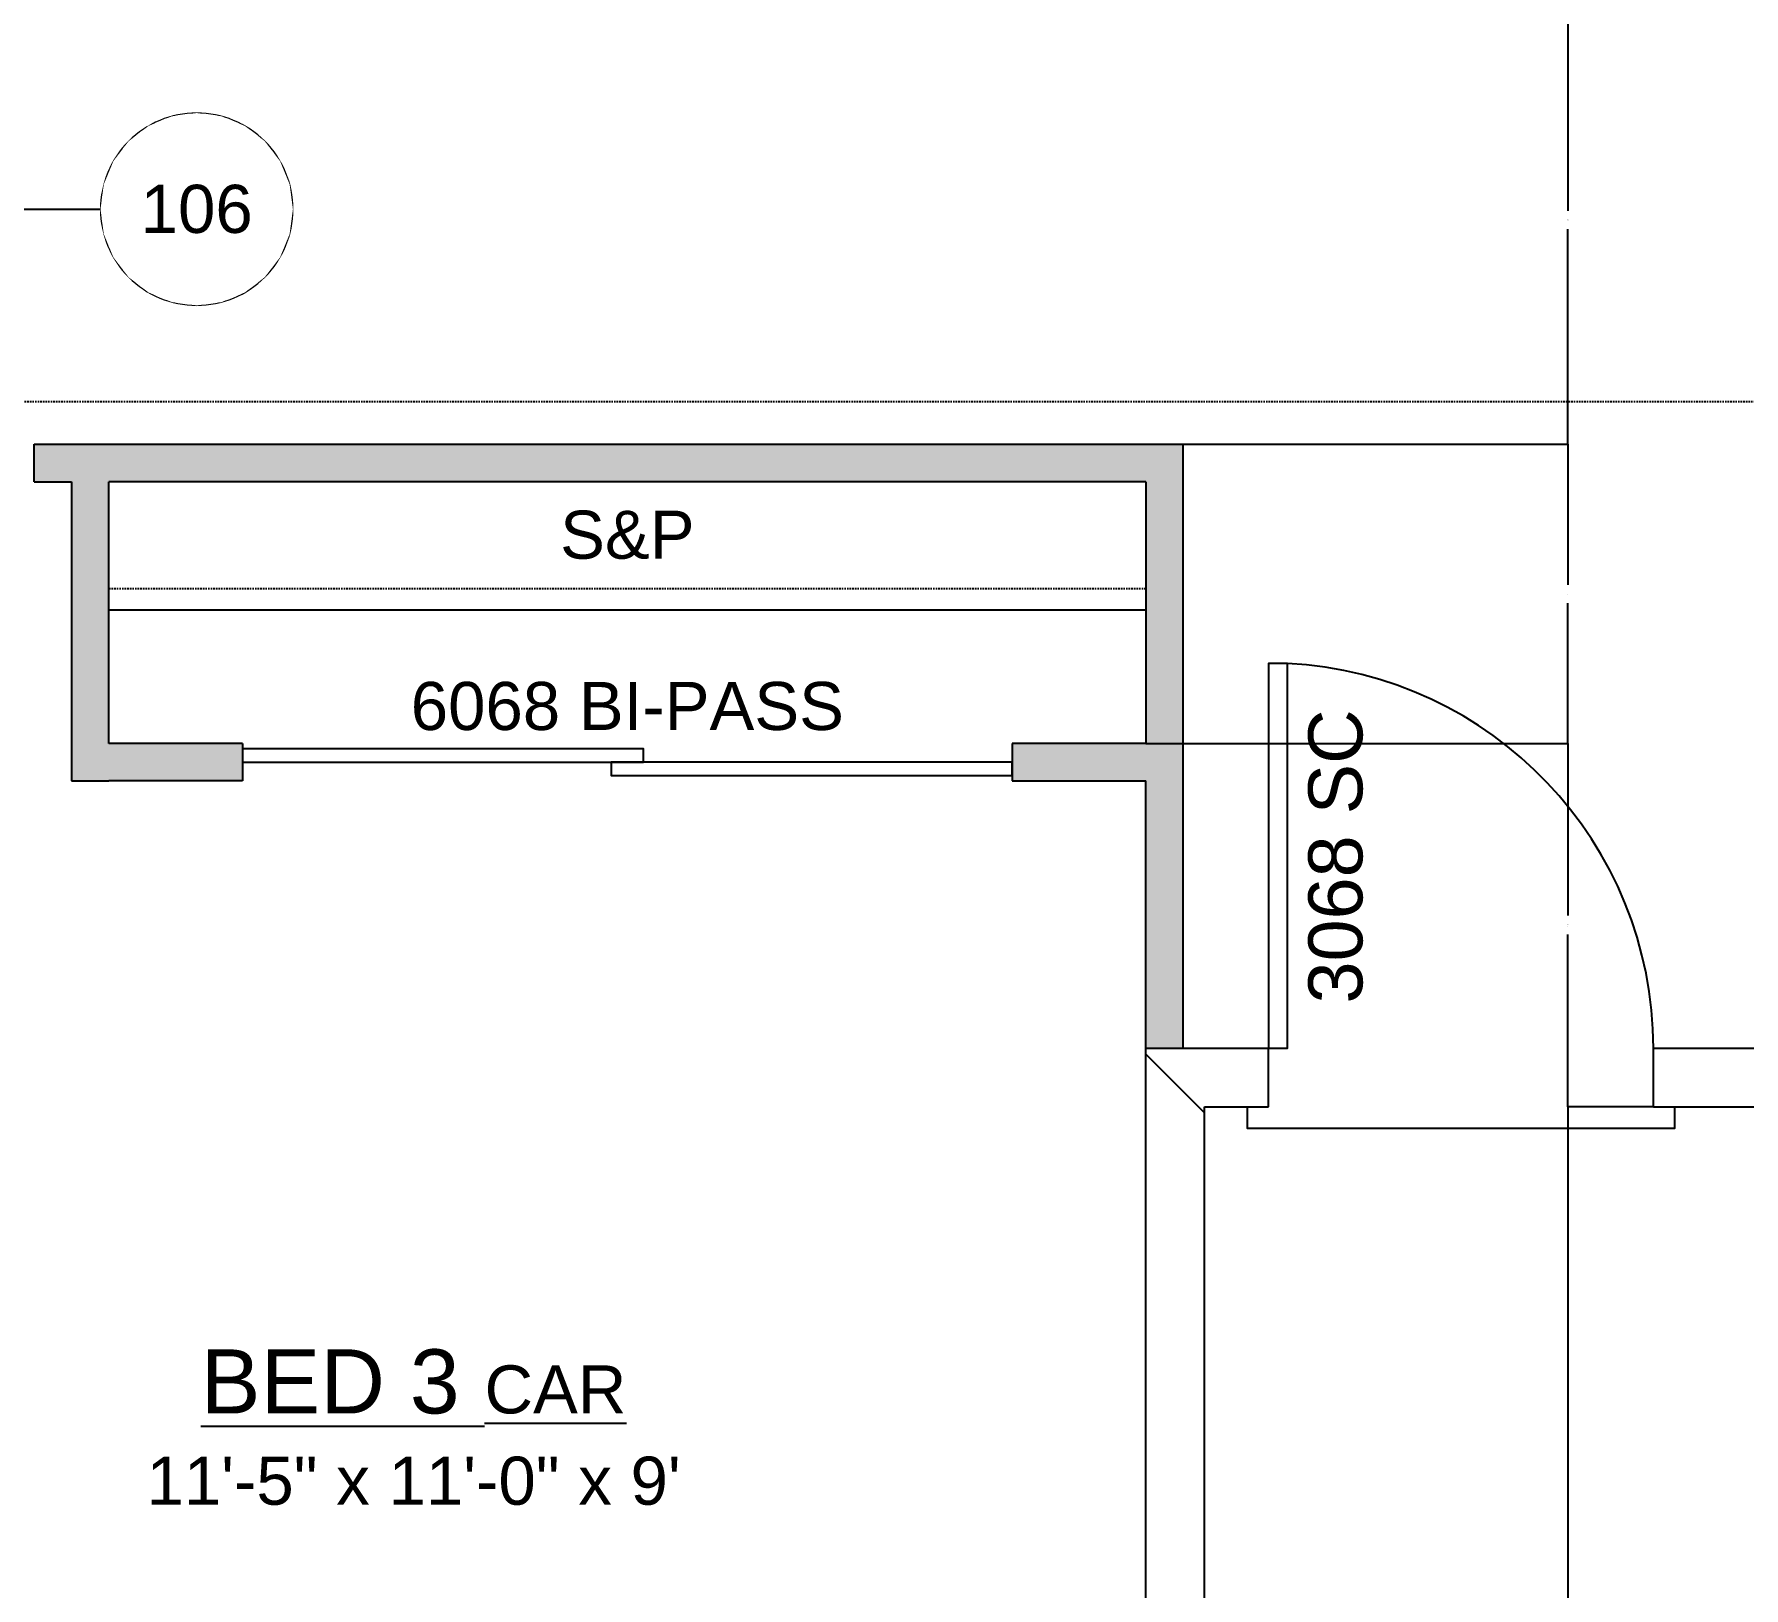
# Model space of a CAD drawing. Header units: inches. Extents: x -534 to 518, y -402 to 336.
# Drawn here: x -253.8 to -93.9, y -249.1 to -103.7 of the extents above; entities that cross this region are included whole.
import ezdxf

# ---------------------------------------------------------------- set-up
doc = ezdxf.new("R2010")
doc.units = ezdxf.units.IN
doc.header["$LTSCALE"] = 48
doc.header["$MEASUREMENT"] = 0
doc.header["$PDMODE"] = 1
doc.header["$PDSIZE"] = -2
doc.linetypes.add('DASH_4', pattern=[0.004512, 0.003, -0.001512])
doc.linetypes.add('HIDDEN2', pattern=[0.0045, 0.003, -0.0015])
doc.layers.get('0').update_dxf_attribs({"lineweight": 25})
doc.layers.get('DEFPOINTS').update_dxf_attribs({"lineweight": 25})
for name, color, linetype, lineweight, true_color in [('1-CAB', 40, 'Continuous', 25, 0xffbf00), ('1-DIM', 22, 'Continuous', 25, 0xcc3300), ('1-DOOR', 9, 'Continuous', 25, 0xc0c0c0), ('1-POCHE', 8, 'Continuous', 25, 0x808080), ('1-WALL', 3, 'Continuous', 25, 0x00ff00)]:
    doc.layers.add(name, color=color, linetype=linetype, lineweight=lineweight, true_color=true_color)
for name, color, linetype, lineweight in [('1-RMNAME', 7, 'Continuous', 25), ('1-SECT', 7, 'Continuous', 25), ('1-TEXT', 7, 'Continuous', 25)]:
    doc.layers.add(name, color=color, linetype=linetype, lineweight=lineweight)
doc.styles.add('Arial', font='arial.ttf')
doc.dimstyles.new('ANNOT', dxfattribs={"dimtxt": 0.083333, "dimasz": 0.18, "dimexe": 0.0024, "dimexo": 0.0015, "dimgap": 0.00216, "dimtad": 1, "dimdec": 3, "dimdsep": 46, "dimlunit": 4, "dimtxsty": 'Arial', "dimblk": 'VW_SLASH', "dimblk1": 'VW_SLASH', "dimblk2": 'VW_SLASH', "dimcen": 0, "dimdle": 0.0024, "dimazin": 0, "dimtfac": 1, "dimtdec": 3, "dimtix": 1, "dimtmove": 0, "dimatfit": 0, "dimldrblk": 'VW_SLASH', "dimfxl": 1, "dimfrac": 2, "dimtolj": 1, "dimarcsym": 0})

# ---------------------------------------------------------------- blocks, each defined once
blk = doc.blocks.new('VW_SLASH')
at = {"color": 0, "linetype": 'ByBlock', "lineweight": -2, "transparency": 16777216}
blk.add_line((0.013, 0), (-1, 0), dxfattribs=at)
at = {"color": 0, "linetype": 'Continuous', "lineweight": 5, "transparency": 16777216, "flags": 128}
blk.add_lwpolyline([(0.006, 0.006), (-0.006, -0.006)], dxfattribs=at)
blk = doc.blocks.new('*D20')
at = {"layer": '1-DIM', "color": 0, "lineweight": -2}
for p, q in [((-102.32, -204.07), (-110.32, -204.07)), ((-110.32, -204.25), (-110.32, -257.28)), ((-110.32, -311.89), (-110.32, -258.86)), ((-144.31, -312.07), (-110.31, -312.07))]:
    blk.add_line(p, q, dxfattribs=at)
at = {"layer": 'DEFPOINTS', "color": 0}
for p in [(-102.32, -204.07), (-144.32, -312.07), (-110.32, -312.07)]:
    blk.add_point(p, dxfattribs=at)
at = {"layer": '1-DIM', "color": 0, "lineweight": -2, "xscale": 0.18, "yscale": 0.18, "zscale": 0.18}
for p, rotation in [((-110.32, -204.07), 90), ((-110.32, -312.07), 270)]:
    blk.add_blockref('VW_SLASH', p, dxfattribs=dict(at, rotation=rotation))
at = {"layer": '1-DIM', "color": 0, "insert": (-110.32, -258.07), "char_height": 0.0833, "attachment_point": 5, "rotation": 90, "style": 'Arial'}
blk.add_mtext("\\A1;9'", dxfattribs=at)
blk = doc.blocks.new('Group-7')
blk.add_line((-199.82, -171.82), (-196.82, -171.82))
at = {"flags": 128}
for points in [[(-234.32, -170.57), (-234.32, -171.82), (-196.82, -171.82), (-196.82, -170.57)], [(-199.82, -171.82), (-199.82, -173.07), (-162.32, -173.07), (-162.32, -171.82)]]:
    blk.add_lwpolyline(points, close=True, dxfattribs=at)
blk = doc.blocks.new('Group-17')
at = {"flags": 128}
blk.add_lwpolyline([(-138.32, -198.57), (-136.57, -198.57), (-136.57, -162.57), (-138.32, -162.57), (-138.32, -198.57)], dxfattribs=at)
at = {"color": 1, "linetype": 'Continuous', "true_color": 0xff0000}
blk.add_arc((-138.4, -198.61), 36.08, 0.0608, 87.0852, dxfattribs=at)
blk = doc.blocks.new('Group-39')
at = {"layer": 'DEFPOINTS', "linetype": 'DASH_4'}
blk.add_line((-445.03, -138.08), (374.68, -138.08), dxfattribs=at)
blk = doc.blocks.new('*D103')
at = {"layer": '1-DIM', "color": 0, "lineweight": -2}
for p, q in [((-149.81, -100.07), (-110.31, -100.07)), ((-110.32, -100.25), (-110.32, -120.21)), ((-110.32, -141.89), (-110.32, -121.93)), ((-146.31, -142.07), (-110.31, -142.07))]:
    blk.add_line(p, q, dxfattribs=at)
at = {"layer": 'DEFPOINTS', "color": 0}
for p in [(-149.82, -100.07), (-110.32, -100.07), (-146.32, -142.07)]:
    blk.add_point(p, dxfattribs=at)
at = {"layer": '1-DIM', "color": 0, "lineweight": -2, "xscale": 0.18, "yscale": 0.18, "zscale": 0.18}
for p, rotation in [((-110.32, -100.07), 89.99999999999999), ((-110.32, -142.07), 270)]:
    blk.add_blockref('VW_SLASH', p, dxfattribs=dict(at, rotation=rotation))
at = {"layer": '1-DIM', "color": 0, "insert": (-110.32, -121.07), "char_height": 0.0833, "attachment_point": 5, "rotation": 90, "style": 'Arial'}
blk.add_mtext('\\A1;3\'-6"', dxfattribs=at)
blk = doc.blocks.new('*D104')
at = {"layer": '1-DIM', "color": 0, "lineweight": -2}
for p, q in [((-146.31, -142.07), (-110.31, -142.07)), ((-110.32, -142.25), (-110.32, -155.21)), ((-110.32, -169.89), (-110.32, -156.93)), ((-149.81, -170.07), (-110.31, -170.07))]:
    blk.add_line(p, q, dxfattribs=at)
at = {"layer": 'DEFPOINTS', "color": 0}
for p in [(-146.32, -142.07), (-110.32, -142.07), (-149.82, -170.07)]:
    blk.add_point(p, dxfattribs=at)
at = {"layer": '1-DIM', "color": 0, "lineweight": -2, "xscale": 0.18, "yscale": 0.18, "zscale": 0.18}
for p, rotation in [((-110.32, -142.07), 89.99999999999997), ((-110.32, -170.07), 269.9999999999999)]:
    blk.add_blockref('VW_SLASH', p, dxfattribs=dict(at, rotation=rotation))
at = {"layer": '1-DIM', "color": 0, "insert": (-110.32, -156.07), "char_height": 0.0833, "attachment_point": 5, "rotation": 90, "style": 'Arial'}
blk.add_mtext('\\A1;2\'-4"', dxfattribs=at)
blk = doc.blocks.new('*D105')
at = {"layer": '1-DIM', "color": 0, "lineweight": -2}
for p, q in [((-149.81, -170.07), (-110.31, -170.07)), ((-110.32, -170.25), (-110.32, -186.17)), ((-110.32, -203.89), (-110.32, -187.96)), ((-102.32, -204.07), (-110.32, -204.07))]:
    blk.add_line(p, q, dxfattribs=at)
at = {"layer": 'DEFPOINTS', "color": 0}
for p in [(-149.82, -170.07), (-110.32, -170.07), (-102.32, -204.07)]:
    blk.add_point(p, dxfattribs=at)
at = {"layer": '1-DIM', "color": 0, "lineweight": -2, "xscale": 0.18, "yscale": 0.18, "zscale": 0.18}
for p, rotation in [((-110.32, -170.07), 90), ((-110.32, -204.07), 270)]:
    blk.add_blockref('VW_SLASH', p, dxfattribs=dict(at, rotation=rotation))
at = {"layer": '1-DIM', "color": 0, "insert": (-110.32, -187.07), "char_height": 0.0833, "attachment_point": 5, "rotation": 90, "style": 'Arial'}
blk.add_mtext('\\A1;2\'-10"', dxfattribs=at)
blk = doc.blocks.new('PHA-KEY')
at = {"lineweight": 5, "transparency": 33554687, "flags": 128}
blk.add_lwpolyline([(0.1875, 0, 0.414214), (0, 0.1875, 0.414214), (-0.1875, 0, 0.414214), (0, -0.1875, 0.414214)], format="xyb", close=True, dxfattribs=at)
at = {"color": 255, "linetype": 'Continuous', "lineweight": 5, "transparency": 33554687}
blk.add_wipeout([(-0.1875, 0), (-0.1811, -0.0485), (-0.1624, -0.0938), (-0.1326, -0.1326), (-0.0938, -0.1624), (-0.0485, -0.1811), (0, -0.1875), (0.0485, -0.1811), (0.0937, -0.1624), (0.1326, -0.1326), (0.1624, -0.0938), (0.1811, -0.0485), (0.1875, 0), (0.1811, 0.0485), (0.1624, 0.0937), (0.1326, 0.1326), (0.0937, 0.1624), (0.0485, 0.1811), (0, 0.1875), (-0.0485, 0.1811), (-0.0938, 0.1624), (-0.1326, 0.1326), (-0.1624, 0.0937), (-0.1811, 0.0485)], dxfattribs=at)
blk = doc.blocks.new('_Dot')
at = {"color": 7, "linetype": 'Continuous', "lineweight": 25}
blk.add_line((-0.5, 0), (-1, 0), dxfattribs=at)
at = {"color": 7, "linetype": 'Continuous', "lineweight": 5, "flags": 128}
blk.add_lwpolyline([(-0.25, 0, 0.414214), (0, -0.25, 0.414214), (0.25, 0, 0.414214), (0, 0.25, 0.414214)], format="xyb", close=True, dxfattribs=at)
blk = doc.blocks.new('Group-57')
at = {"layer": '1-TEXT', "linetype": 'Continuous', "lineweight": 25}
blk.add_line((-262.32, -120.07), (-255.86, -120.07), dxfattribs=at)
at = {"layer": '1-TEXT', "xscale": 48, "yscale": 48, "zscale": 48}
blk.add_blockref('PHA-KEY', (-238.61, -120.07), dxfattribs=at)
at = {"layer": '1-TEXT', "xscale": 3, "yscale": 3, "zscale": 3, "rotation": 180}
blk.add_blockref('_Dot', (-265.32, -120.07), dxfattribs=at)
at = {"layer": '1-TEXT', "linetype": 'Continuous', "lineweight": 25}
blk.add_line((-255.86, -120.07), (-247.61, -120.07), dxfattribs=at)
at = {"layer": '1-TEXT', "transparency": 33554687, "insert": (-238.61, -120.07), "char_height": 4.5, "attachment_point": 5, "line_spacing_factor": 0.25, "style": 'Arial'}
blk.add_mtext('106', dxfattribs=at)

msp = doc.modelspace()

# ---------------------------------------------------------------- hatches: boundary and pattern name
at = {"layer": '1-POCHE', "linetype": 'Continuous', "lineweight": 0, "true_color": 0x808080}
msp.add_hatch(color=8, dxfattribs=at).paths.add_polyline_path([(-146.32, -142.07), (-253.82, -142.07), (-253.82, -145.57), (-250.32, -145.57), (-250.32, -173.57), (-246.82, -173.57), (-234.32, -173.57), (-234.32, -170.07), (-246.82, -170.07), (-246.82, -145.57), (-149.82, -145.57), (-149.82, -170.07), (-162.32, -170.07), (-162.32, -173.57), (-149.82, -173.57), (-149.82, -198.57), (-146.32, -198.57)])
at = {"layer": '1-POCHE', "linetype": 'Continuous', "lineweight": 25, "true_color": 0x808080}
h = msp.add_hatch(dxfattribs=at)
h.set_pattern_fill('ANSI37', color=8, scale=41.666667, style=0, pattern_type=2)
h.set_pattern_definition([(45, (-159.32, 199744.68), (-66.29126, 66.29126), []), (135, (-159.32, 199744.68), (-66.29126, -66.29126), [])])
h.paths.add_polyline_path([(-144.32, -204.07), (-138.32, -204.07), (-138.32, -198.57), (-149.82, -198.57), (-149.82, -306.57), (-180.32, -306.57), (-180.32, -312.07), (-144.32, -312.07)])
h = msp.add_hatch(dxfattribs=at)
h.set_pattern_fill('ANSI37', color=8, scale=41.666667, style=0, pattern_type=2)
h.set_pattern_definition([(45, (-81.19, 199798.68), (-66.29126, 66.29126), []), (135, (-81.19, 199798.68), (-66.29126, -66.29126), [])])
h.paths.add_polyline_path([(-60.07, -198.57), (-102.32, -198.57), (-102.32, -204.07), (-60.07, -204.07)])

# ---------------------------------------------------------------- linework, layer by layer
at = {"layer": '1-CAB', "linetype": 'HIDDEN2'}
msp.add_line((-246.82, -155.57), (-149.82, -155.57), dxfattribs=at)
at = {"layer": '1-CAB', "linetype": 'Continuous'}
msp.add_line((-246.82, -157.57), (-149.82, -157.57), dxfattribs=at)
at = {"layer": '1-DOOR', "flags": 128}
msp.add_lwpolyline([(-140.32, -204.07), (-140.32, -206.07), (-100.32, -206.07), (-100.32, -204.07)], dxfattribs=at)
at = {"layer": '1-WALL'}
for p, q in [((-253.82, -142.07), (-146.32, -142.07)), ((-253.82, -145.57), (-253.82, -142.07)), ((-146.32, -198.57), (-146.32, -142.07)), ((-253.82, -145.57), (-250.32, -145.57)), ((-250.32, -145.57), (-250.32, -173.57)), ((-149.82, -145.57), (-246.82, -145.57)), ((-246.82, -170.07), (-246.82, -145.57)), ((-149.82, -145.57), (-149.82, -170.07)), ((-234.32, -170.07), (-246.82, -170.07)), ((-234.32, -170.07), (-234.32, -173.57)), ((-149.82, -170.07), (-162.32, -170.07)), ((-162.32, -170.07), (-162.32, -173.57)), ((-250.32, -173.57), (-246.82, -173.57)), ((-234.32, -173.57), (-246.82, -173.57)), ((-162.32, -173.57), (-149.82, -173.57)), ((-149.82, -198.57), (-149.82, -173.57)), ((-149.82, -306.57), (-149.82, -198.57)), ((-149.82, -198.57), (-138.32, -198.57)), ((-138.32, -204.07), (-138.32, -198.57)), ((-102.32, -198.57), (-60.07, -198.57)), ((-102.32, -204.07), (-102.32, -198.57)), ((-144.32, -312.07), (-144.32, -204.07)), ((-144.32, -204.07), (-138.32, -204.07)), ((-102.32, -204.07), (-60.07, -204.07))]:
    msp.add_line(p, q, dxfattribs=at)

# ---------------------------------------------------------------- block references
at = {"layer": '1-DOOR'}
for name in ['Group-17', 'Group-7']:
    msp.add_blockref(name, (0, 0), dxfattribs=at)

# ---------------------------------------------------------------- texts
at = {"layer": '1-RMNAME', "insert": (-218.32, -234.07), "char_height": 6, "attachment_point": 5, "line_spacing_factor": 1.004016, "style": 'Arial'}
msp.add_mtext('{\\LBED 3 }{\\H0.75x;\\LCAR}{\\H1x;\\L\\P}{\\H0.75x;\\l11\'-5" x 11\'-0" x 9\'}', dxfattribs=at)
at = {"layer": '1-TEXT', "char_height": 4.5, "attachment_point": 5, "line_spacing_factor": 1.004016, "style": 'Arial'}
for s, insert, width in [('S&P', (-198.32, -150.56), 16.6661), ('6068 BI-PASS', (-198.32, -166.59), 61.625)]:
    msp.add_mtext(s, dxfattribs=dict(at, insert=insert, width=width))
at = {"layer": '1-TEXT', "insert": (-132.04, -180.64), "char_height": 5.063, "attachment_point": 5, "rotation": 90, "line_spacing_factor": 1.004016, "style": 'Arial'}
msp.add_mtext('3068 SC', dxfattribs=at)

# ---------------------------------------------------------------- dimensions: what is measured, and where the dimension line sits
at = {"layer": '1-DIM'}
for base, p2, picture, middle in [((-110.32, -170.07), (-149.82, -170.07), '*D105', (-110.32, -187.07)), ((-110.32, -312.07), (-144.32, -312.07), '*D20', (-110.32, -258.07))]:
    dim = msp.add_linear_dim(base=base, p1=(-102.32, -204.07), p2=p2, angle=270, dimstyle='ANNOT', override={"dimtxt": 0.083333, "dimgap": 0.75, "dimtad": 0, "dimdec": 0, "dimpost": '<>', "dimtxsty": 'Arial'}, dxfattribs=at)
    dim.commit()
    dim.dimension.update_dxf_attribs({"geometry": picture, "text_midpoint": middle})

# ---------------------------------------------------------------- next in the draw order: block references
at = {"layer": '1-SECT'}
msp.add_blockref('Group-39', (0, 0), dxfattribs=at)

# ---------------------------------------------------------------- next in the draw order: block references
at = {"layer": '1-TEXT'}
msp.add_blockref('Group-57', (0, 0), dxfattribs=at)

# ---------------------------------------------------------------- next in the draw order: dimensions: what is measured, and where the dimension line sits
at = {"layer": '1-DIM'}
for base, p1, p2, picture, middle in [((-110.32, -100.07), (-146.32, -142.07), (-149.82, -100.07), '*D103', (-110.32, -121.07)), ((-110.32, -142.07), (-149.82, -170.07), (-146.32, -142.07), '*D104', (-110.32, -156.07))]:
    dim = msp.add_linear_dim(base=base, p1=p1, p2=p2, angle=270, dimstyle='ANNOT', override={"dimtxt": 0.083333, "dimgap": 0.75, "dimtad": 0, "dimdec": 0, "dimpost": '<>', "dimtxsty": 'Arial'}, dxfattribs=at)
    dim.commit()
    dim.dimension.update_dxf_attribs({"geometry": picture, "text_midpoint": middle})

doc.saveas('drawing.dxf')
